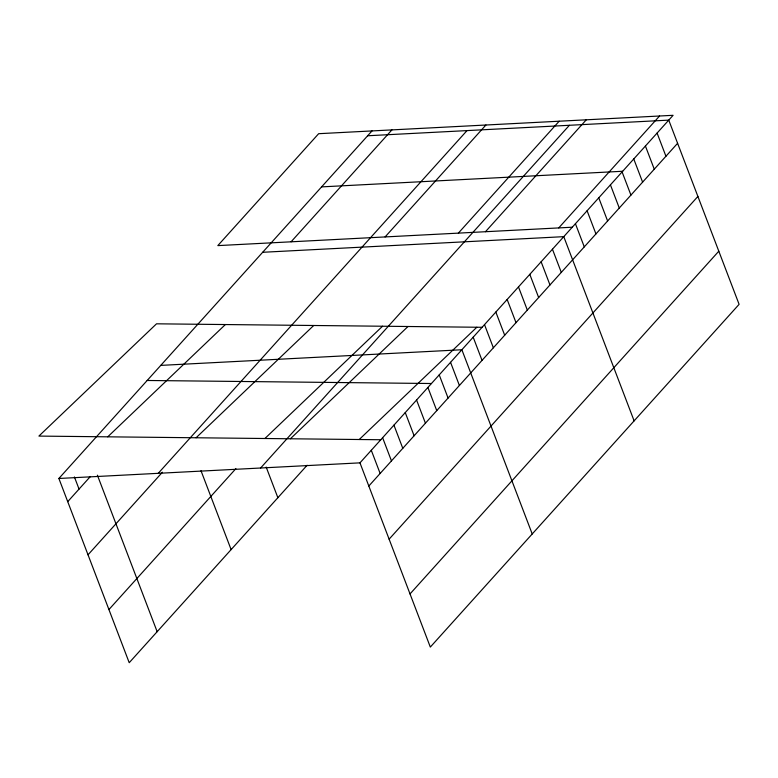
<?xml version="1.0" encoding="UTF-8"?>
<svg xmlns="http://www.w3.org/2000/svg" width="778" height="778" viewBox="0 0 778 778"><rect width="100%" height="100%" fill="white"/><g stroke="black" fill="none" stroke-linecap="round" stroke-linejoin="round"><path stroke-width="1.17" d="M307.135 465.225L129.216 662.7L58.875 478.48L372.01 130.928M291.079 241.812L391.918 129.897M67.725 501.654L90.365 476.525M158.235 473.325L467.014 130.597M88.021 554.802L162.417 472.217M385.091 236.93L485.919 125.015M108.93 609.553L235.89 468.628M458.359 233.128L559.188 121.212M260.611 468.006L569.389 125.287M485.462 231.718L586.291 119.802M558.73 227.915L659.559 116M58.875 478.48L359.971 462.852L673.106 115.3L318.649 133.699L217.811 245.615L572.277 227.215M368.821 486.026L677.599 143.298M389.117 539.173L697.895 196.445M410.025 593.925L718.804 251.206M107.743 436.828L225.367 324.552M196.075 437.771L313.699 325.496M264.919 438.5L382.543 326.225M290.389 438.773L408.003 326.497M359.232 439.512L476.846 327.237M367.654 135.761L668.749 120.123L739.1 304.344L430.322 647.072L359.971 462.852M321.596 186.885L622.692 171.257M262.672 252.286L563.768 236.658L634.119 420.869M160.774 365.388L461.869 349.75L532.22 533.971M482.107 327.295L156.524 323.813L38.9 436.088L380.792 439.745M147.168 380.481L431.45 383.515M657.089 133.077L665.939 156.252M645.419 146.021L654.269 169.196M633.759 158.965L642.609 182.14M622.089 171.919L630.939 195.093M610.429 184.863L619.278 208.037M598.759 197.816L607.608 220.981M587.098 210.76L595.948 233.935M575.428 223.704L584.278 246.879M552.448 249.223L561.298 272.397M541.128 261.787L549.968 284.962M529.799 274.352L538.648 297.527M518.479 286.917L527.328 310.091M507.159 299.491L516.009 322.656M495.839 312.056L504.689 335.221M484.509 324.621L493.359 347.795M473.189 337.185L482.039 360.36M450.55 362.315L459.399 385.489M439.23 374.889L448.079 398.054M427.9 387.454L436.75 410.628M416.58 400.018L425.43 423.193M405.26 412.583L414.11 435.758M393.94 425.148L402.79 448.322M382.62 437.722L391.46 460.887M371.291 450.287L380.141 473.462M266.183 467.082L277.872 497.706M200.987 470.69L231.115 549.608M97.396 475.183L157.156 631.697M74.406 476.953L79.045 489.09"/></g></svg>
